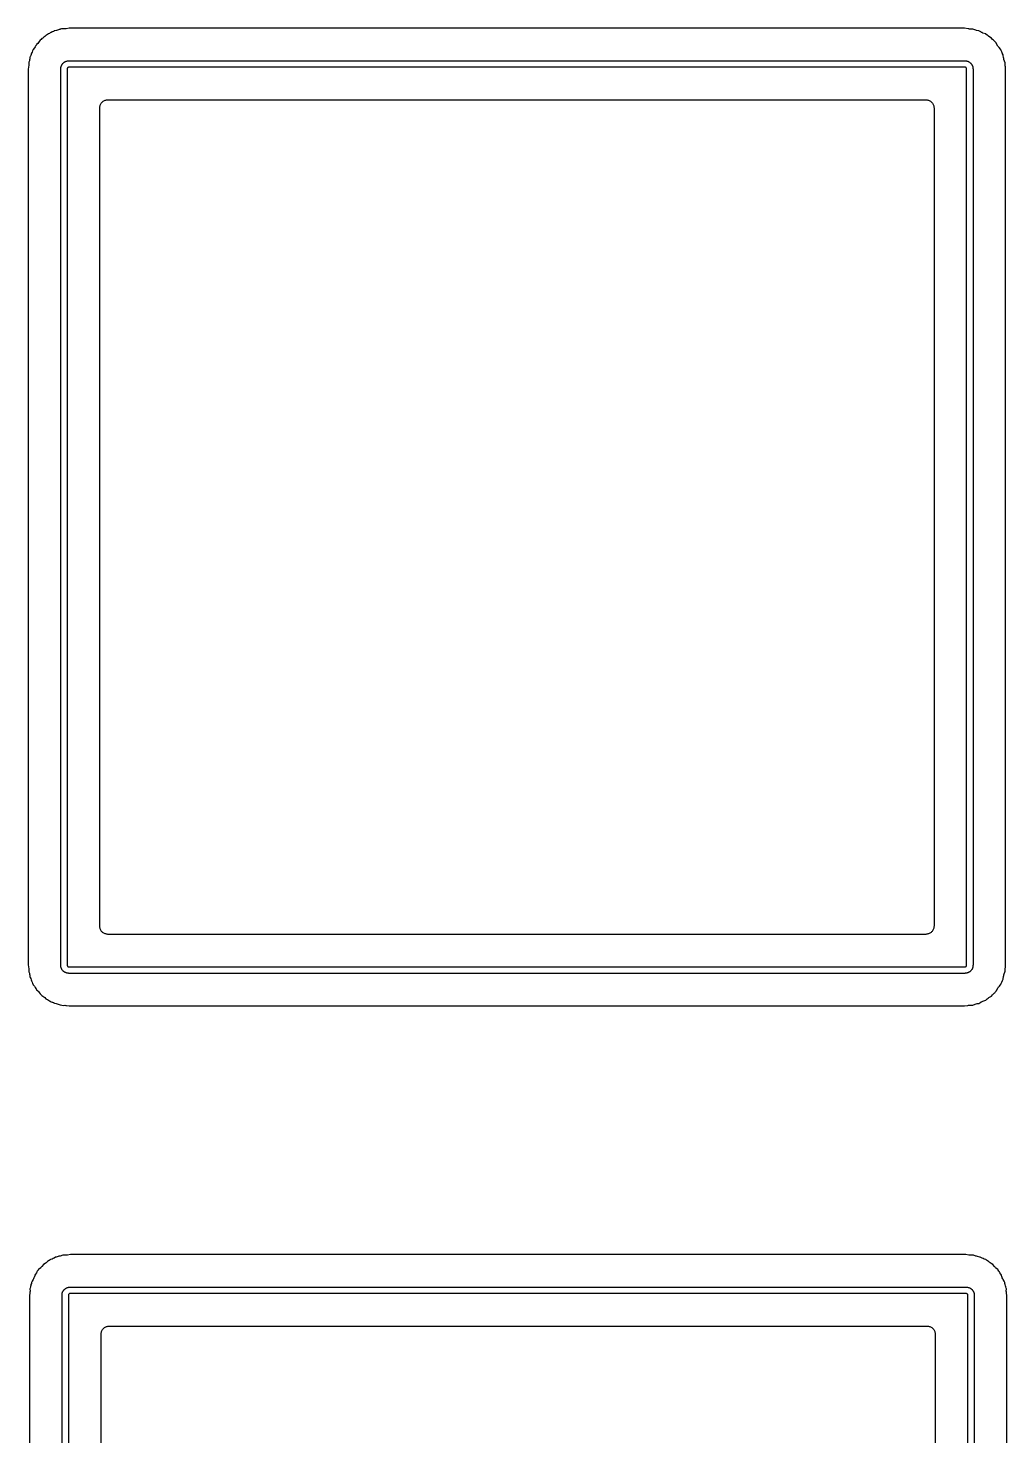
# Model space of a CAD drawing. Extents: x 63 to 223, y -147 to -32.
# Drawn here: x 134 to 149.26, y -90.17 to -68.23 of the extents above; entities that cross this region are included whole.
import ezdxf

# ---------------------------------------------------------------- set-up
doc = ezdxf.new("R2010")
doc.units = 0
doc.header["$MEASUREMENT"] = 0
doc.layers.add('BLACK', color=7, linetype='CONTINUOUS')

msp = doc.modelspace()

# ---------------------------------------------------------------- linework, layer by layer
at = {"layer": 'Black'}
for p, q in [((134.174, -68.4424), (134.162, -68.4554)), ((134.188, -68.4212), (134.174, -68.4424)), ((134.189, -68.4206), (134.188, -68.4212)), ((134.203, -68.407), (134.189, -68.4206)), ((134.218, -68.394), (134.203, -68.407)), ((134.23, -68.3867), (134.218, -68.3936)), ((134.218, -68.3936), (134.218, -68.394)), ((134.245, -68.3745), (134.23, -68.3867)), ((134.26, -68.3629), (134.245, -68.3745)), ((134.278, -68.3442), (134.26, -68.3629)), ((134.281, -68.3433), (134.278, -68.3442)), ((134.278, -68.3442), (134.278, -68.3442)), ((134.286, -68.3398), (134.281, -68.3433)), ((134.302, -68.333), (134.286, -68.3398)), ((134.319, -68.3226), (134.302, -68.333)), ((134.335, -68.313), (134.319, -68.3226)), ((134.34, -68.3091), (134.335, -68.313)), ((134.345, -68.3074), (134.34, -68.3091)), ((134.362, -68.2988), (134.345, -68.3074)), ((134.379, -68.2912), (134.362, -68.2988)), ((134.38, -68.2905), (134.379, -68.2912)), ((134.397, -68.2834), (134.38, -68.2905)), ((134.398, -68.2831), (134.397, -68.2834)), ((134.409, -68.2759), (134.398, -68.2829)), ((134.398, -68.2829), (134.398, -68.2831)), ((134.417, -68.2729), (134.409, -68.2759)), ((134.42, -68.2716), (134.417, -68.2729)), ((134.442, -68.2682), (134.42, -68.2716)), ((134.458, -68.2627), (134.442, -68.2682)), ((134.475, -68.2584), (134.458, -68.2627)), ((134.484, -68.2542), (134.475, -68.2584)), ((134.5, -68.2508), (134.484, -68.2542)), ((134.501, -68.2504), (134.5, -68.2508)), ((134.502, -68.2503), (134.501, -68.2504)), ((134.508, -68.2477), (134.502, -68.2503)), ((134.522, -68.2449), (134.508, -68.2477)), ((134.54, -68.2418), (134.522, -68.2449)), ((134.55, -68.2426), (134.54, -68.2418)), ((134.553, -68.2423), (134.55, -68.2426)), ((134.557, -68.243), (134.553, -68.2423)), ((134.569, -68.2434), (134.557, -68.243)), ((134.583, -68.2413), (134.569, -68.2434)), ((134.597, -68.241), (134.583, -68.2413)), ((134.642, -68.2322), (134.597, -68.241)), ((148.601, -68.2322), (134.642, -68.2322)), ((148.656, -68.243), (148.601, -68.2322)), ((148.668, -68.2433), (148.656, -68.243)), ((148.68, -68.2454), (148.668, -68.2433)), ((148.729, -68.2455), (148.68, -68.2454)), ((148.761, -68.2585), (148.729, -68.2455)), ((148.775, -68.2616), (148.761, -68.2585)), ((148.789, -68.2664), (148.775, -68.2616)), ((148.823, -68.2716), (148.789, -68.2664)), ((148.823, -68.2717), (148.823, -68.2716)), ((148.852, -68.2914), (148.823, -68.2717)), ((148.857, -68.2933), (148.852, -68.2914)), ((148.861, -68.2964), (148.857, -68.2933)), ((148.863, -68.2978), (148.861, -68.2964)), ((148.875, -68.3021), (148.863, -68.2978)), ((148.887, -68.3082), (148.875, -68.3021)), ((148.93, -68.3219), (148.887, -68.3082)), ((148.933, -68.3239), (148.93, -68.3219)), ((148.953, -68.3436), (148.933, -68.3239)), ((148.967, -68.3532), (148.953, -68.3436)), ((148.98, -68.3639), (148.967, -68.3532)), ((149.019, -68.386), (148.98, -68.3639)), ((149.036, -68.4076), (149.019, -68.386)), ((149.051, -68.4206), (149.036, -68.4076)), ((149.065, -68.4342), (149.051, -68.4206)), ((149.07, -68.4377), (149.065, -68.4342)), ((149.079, -68.4475), (149.07, -68.4377)), ((134.042, -68.6588), (134.035, -68.6772)), ((134.049, -68.6406), (134.042, -68.6588)), ((134.055, -68.6238), (134.049, -68.6378)), ((134.049, -68.6378), (134.049, -68.6406)), ((134.064, -68.6042), (134.055, -68.6238)), ((134.069, -68.5851), (134.064, -68.6042)), ((134.074, -68.5759), (134.069, -68.5851)), ((134.075, -68.5741), (134.074, -68.5759)), ((134.078, -68.5685), (134.075, -68.5741)), ((134.079, -68.5668), (134.078, -68.5685)), ((134.082, -68.561), (134.079, -68.5668)), ((134.083, -68.5604), (134.082, -68.561)), ((134.1, -68.5411), (134.083, -68.5604)), ((134.101, -68.5393), (134.1, -68.5411)), ((134.103, -68.538), (134.101, -68.5393)), ((134.113, -68.5208), (134.103, -68.538)), ((134.124, -68.5039), (134.113, -68.5208)), ((134.126, -68.5), (134.124, -68.5018)), ((134.124, -68.5018), (134.124, -68.5039)), ((134.127, -68.4953), (134.126, -68.5)), ((134.131, -68.4901), (134.127, -68.4953)), ((134.133, -68.4846), (134.131, -68.4895)), ((134.131, -68.4895), (134.131, -68.4898)), ((134.131, -68.4898), (134.131, -68.4901)), ((134.151, -68.4692), (134.133, -68.4846)), ((134.162, -68.4554), (134.151, -68.4692)), ((149.091, -68.4616), (149.079, -68.4475)), ((149.095, -68.4653), (149.091, -68.4616)), ((149.121, -68.5116), (149.095, -68.4653)), ((149.13, -68.5234), (149.121, -68.5116)), ((149.138, -68.5361), (149.13, -68.5234)), ((149.16, -68.5604), (149.138, -68.5361)), ((149.161, -68.561), (149.16, -68.5604)), ((149.164, -68.5668), (149.161, -68.561)), ((149.165, -68.5685), (149.164, -68.5668)), ((149.168, -68.5741), (149.165, -68.5685)), ((149.168, -68.5747), (149.168, -68.5741)), ((149.17, -68.5803), (149.168, -68.5747)), ((149.17, -68.581), (149.17, -68.5803)), ((149.17, -68.5816), (149.17, -68.581)), ((149.18, -68.6008), (149.17, -68.5816)), ((149.182, -68.6057), (149.18, -68.6008)), ((149.183, -68.607), (149.182, -68.6057)), ((149.186, -68.6133), (149.183, -68.607)), ((149.187, -68.6149), (149.186, -68.6133)), ((149.189, -68.62), (149.187, -68.6149)), ((149.19, -68.6201), (149.189, -68.62)), ((149.192, -68.6265), (149.19, -68.6201)), ((149.193, -68.6314), (149.192, -68.6265)), ((149.2, -68.6495), (149.193, -68.6314)), ((149.204, -68.6588), (149.2, -68.6495)), ((149.207, -68.6909), (149.204, -68.6588)), ((134.01, -68.8351), (134.002, -68.8758)), ((134.002, -68.8758), (134.002, -82.827)), ((134.011, -68.8135), (134.01, -68.8351)), ((134.012, -68.7785), (134.011, -68.7897)), ((134.011, -68.7897), (134.011, -68.792)), ((134.011, -68.792), (134.011, -68.8135)), ((134.015, -68.7598), (134.012, -68.7785)), ((134.021, -68.743), (134.015, -68.7598)), ((134.023, -68.7273), (134.021, -68.743)), ((134.028, -68.712), (134.023, -68.7273)), ((134.03, -68.6867), (134.028, -68.712)), ((134.035, -68.6772), (134.03, -68.6867)), ((134.51, -68.8664), (134.511, -68.8592)), ((134.51, -82.8364), (134.51, -68.8664)), ((134.511, -68.8592), (134.512, -68.8519)), ((134.512, -68.8513), (134.513, -68.8457)), ((134.512, -68.8519), (134.512, -68.8513)), ((134.513, -68.8457), (134.514, -68.8381)), ((134.514, -68.8381), (134.515, -68.8355)), ((134.515, -68.8355), (134.516, -68.8328)), ((134.516, -68.8328), (134.518, -68.8251)), ((134.518, -68.8251), (134.521, -68.8174)), ((134.521, -68.8174), (134.523, -68.8124)), ((134.523, -68.8124), (134.526, -68.8068)), ((134.526, -68.8068), (134.529, -68.8023)), ((134.529, -68.8023), (134.532, -68.7974)), ((134.532, -68.7974), (134.533, -68.796)), ((134.533, -68.796), (134.534, -68.7944)), ((134.534, -68.7929), (134.539, -68.7869)), ((134.534, -68.7937), (134.534, -68.7929)), ((134.534, -68.7944), (134.534, -68.7937)), ((134.539, -68.7869), (134.544, -68.7806)), ((134.544, -68.7806), (134.545, -68.7802)), ((134.545, -68.7795), (134.549, -68.7766)), ((134.545, -68.7802), (134.545, -68.7795)), ((134.549, -68.7766), (134.552, -68.773)), ((134.552, -68.773), (134.557, -68.7699)), ((134.557, -68.7699), (134.56, -68.7663)), ((134.56, -68.7663), (134.565, -68.7635)), ((134.565, -68.7635), (134.57, -68.7598)), ((134.57, -68.7598), (134.576, -68.757)), ((134.576, -68.757), (134.581, -68.7537)), ((134.581, -68.7537), (134.584, -68.7526)), ((134.584, -68.7526), (134.587, -68.751)), ((134.587, -68.751), (134.594, -68.7485)), ((134.594, -68.7485), (134.601, -68.7458)), ((134.601, -68.7458), (134.603, -68.7453)), ((134.603, -68.7453), (134.606, -68.7445)), ((134.606, -68.7444), (134.614, -68.7429)), ((134.606, -68.7445), (134.606, -68.7444)), ((134.606, -68.7444), (134.606, -68.7444)), ((134.611, -68.867), (134.61, -68.8731)), ((134.61, -68.8731), (134.61, -82.8297)), ((134.612, -68.8624), (134.611, -68.867)), ((134.613, -68.8568), (134.612, -68.8576)), ((134.612, -68.8576), (134.612, -68.8578)), ((134.612, -68.8578), (134.612, -68.8582)), ((134.612, -68.8582), (134.612, -68.8595)), ((134.612, -68.8595), (134.612, -68.8598)), ((134.612, -68.8598), (134.612, -68.8609)), ((134.612, -68.8609), (134.612, -68.862)), ((134.612, -68.862), (134.612, -68.8624)), ((134.614, -68.8548), (134.613, -68.8561)), ((134.613, -68.8561), (134.613, -68.8568)), ((134.614, -68.7429), (134.623, -68.7414)), ((134.617, -68.8499), (134.614, -68.8541)), ((134.614, -68.8541), (134.614, -68.8548)), ((134.619, -68.8481), (134.617, -68.8493)), ((134.617, -68.8493), (134.617, -68.8499)), ((134.62, -68.8468), (134.619, -68.8481)), ((134.621, -68.8464), (134.62, -68.8468)), ((134.622, -68.8453), (134.621, -68.8458)), ((134.621, -68.8458), (134.621, -68.8464)), ((134.623, -68.8448), (134.622, -68.8453)), ((134.623, -68.7414), (134.623, -68.7414)), ((134.623, -68.7414), (134.623, -68.7414)), ((134.623, -68.7414), (134.626, -68.7414)), ((134.626, -68.843), (134.623, -68.8448)), ((134.626, -68.7414), (134.629, -68.7409)), ((134.629, -68.8419), (134.626, -68.843)), ((134.629, -68.7409), (134.633, -68.7409)), ((134.63, -68.8414), (134.629, -68.8419)), ((134.634, -68.8407), (134.63, -68.8414)), ((134.633, -68.7409), (134.637, -68.7402)), ((134.638, -68.8407), (134.634, -68.8407)), ((134.637, -68.7402), (148.607, -68.7402)), ((134.641, -68.8402), (134.638, -68.8407)), ((148.602, -68.8402), (134.641, -68.8402)), ((148.603, -68.8404), (148.602, -68.8402)), ((148.608, -68.8405), (148.603, -68.8404)), ((148.607, -68.7402), (148.612, -68.7411)), ((148.613, -68.8414), (148.608, -68.8405)), ((148.612, -68.7411), (148.617, -68.7412)), ((148.617, -68.8426), (148.613, -68.8414)), ((148.613, -68.8414), (148.613, -68.8414)), ((148.617, -68.7412), (148.618, -68.7414)), ((148.622, -68.8454), (148.617, -68.8426)), ((148.618, -68.7414), (148.62, -68.7414)), ((148.62, -68.7414), (148.62, -68.7414)), ((148.62, -68.7414), (148.62, -68.7414)), ((148.62, -68.7414), (148.629, -68.7429)), ((148.624, -68.8472), (148.622, -68.8454)), ((148.626, -68.8489), (148.624, -68.8472)), ((148.624, -68.8472), (148.624, -68.8472)), ((148.628, -68.8521), (148.626, -68.8489)), ((148.63, -68.8542), (148.628, -68.8521)), ((148.629, -68.7429), (148.637, -68.7444)), ((148.63, -68.8545), (148.63, -68.8542)), ((148.63, -68.8542), (148.63, -68.8542)), ((148.63, -68.8563), (148.63, -68.8545)), ((148.631, -68.8576), (148.63, -68.8563)), ((148.631, -68.8578), (148.631, -68.8576)), ((148.632, -68.8614), (148.631, -68.8578)), ((148.633, -68.864), (148.632, -68.8614)), ((148.633, -68.8673), (148.633, -68.864)), ((148.633, -68.8702), (148.633, -68.8673)), ((148.633, -82.8326), (148.633, -68.8702)), ((148.637, -68.7444), (148.637, -68.7444)), ((148.637, -68.7444), (148.637, -68.7445)), ((148.637, -68.7445), (148.639, -68.7451)), ((148.639, -68.7451), (148.641, -68.7455)), ((148.641, -68.7455), (148.643, -68.7461)), ((148.643, -68.7461), (148.645, -68.7462)), ((148.645, -68.7462), (148.651, -68.749)), ((148.651, -68.749), (148.658, -68.7514)), ((148.658, -68.7514), (148.659, -68.7524)), ((148.659, -68.7524), (148.661, -68.7529)), ((148.661, -68.7529), (148.662, -68.7534)), ((148.662, -68.7534), (148.663, -68.7536)), ((148.663, -68.7536), (148.669, -68.7575)), ((148.669, -68.7575), (148.676, -68.7611)), ((148.676, -68.7611), (148.677, -68.7619)), ((148.677, -68.7619), (148.678, -68.7625)), ((148.678, -68.7625), (148.679, -68.7634)), ((148.679, -68.7634), (148.68, -68.7642)), ((148.68, -68.7642), (148.681, -68.765)), ((148.681, -68.765), (148.682, -68.7655)), ((148.682, -68.7655), (148.688, -68.7705)), ((148.688, -68.7705), (148.694, -68.7751)), ((148.694, -68.7751), (148.694, -68.7762)), ((148.694, -68.7762), (148.695, -68.7771)), ((148.695, -68.7771), (148.696, -68.7784)), ((148.696, -68.7784), (148.698, -68.7795)), ((148.698, -68.7795), (148.698, -68.7802)), ((148.698, -68.7802), (148.699, -68.7806)), ((148.699, -68.7806), (148.704, -68.7869)), ((148.704, -68.7869), (148.709, -68.7929)), ((148.709, -68.7929), (148.709, -68.7934)), ((148.709, -68.7934), (148.71, -68.7958)), ((148.71, -68.7958), (148.713, -68.7978)), ((148.713, -68.7978), (148.715, -68.8029)), ((148.715, -68.8029), (148.719, -68.8076)), ((148.719, -68.8076), (148.719, -68.8105)), ((148.719, -68.8105), (148.721, -68.8132)), ((148.721, -68.8132), (148.721, -68.8154)), ((148.721, -68.8154), (148.722, -68.8174)), ((148.722, -68.8174), (148.725, -68.8251)), ((148.725, -68.8251), (148.727, -68.831)), ((148.727, -68.831), (148.727, -68.8317)), ((148.727, -68.8317), (148.728, -68.834)), ((148.728, -68.834), (148.729, -68.8361)), ((148.729, -68.8361), (148.73, -68.8423)), ((148.73, -68.8423), (148.732, -68.8484)), ((148.732, -68.8484), (148.732, -68.8508)), ((148.732, -68.8508), (148.732, -68.8532)), ((148.732, -68.8532), (148.732, -68.856)), ((148.732, -68.856), (148.732, -68.8589)), ((148.732, -68.8589), (148.732, -68.8627)), ((148.732, -68.8627), (148.733, -68.8664)), ((148.733, -68.8664), (148.733, -82.8364)), ((149.211, -68.7054), (149.207, -68.6909)), ((149.214, -68.7202), (149.211, -68.7054)), ((149.233, -68.7717), (149.214, -68.7202)), ((149.233, -68.7733), (149.233, -68.7717)), ((149.233, -68.778), (149.233, -68.7733)), ((149.233, -68.7783), (149.233, -68.778)), ((149.233, -68.779), (149.233, -68.7783)), ((149.235, -68.8003), (149.233, -68.779)), ((149.236, -68.8217), (149.235, -68.8003)), ((149.236, -68.8223), (149.236, -68.8217)), ((149.236, -68.823), (149.236, -68.8223)), ((149.238, -68.8302), (149.236, -68.823)), ((149.238, -68.8388), (149.238, -68.8302)), ((149.239, -68.8603), (149.238, -68.8388)), ((149.241, -68.8707), (149.239, -68.8603)), ((149.241, -71.3075), (149.241, -68.8707)), ((135.118, -69.4752), (135.12, -69.4643)), ((135.118, -82.2276), (135.118, -69.4752)), ((135.12, -69.4531), (135.124, -69.4427)), ((135.12, -69.4643), (135.12, -69.4531)), ((135.124, -69.4427), (135.126, -69.4318)), ((135.126, -69.4318), (135.131, -69.4221)), ((135.131, -69.4221), (135.135, -69.4117)), ((135.135, -69.4117), (135.142, -69.4032)), ((135.142, -69.4032), (135.148, -69.3936)), ((135.148, -69.3936), (135.156, -69.3864)), ((135.156, -69.3864), (135.163, -69.3779)), ((135.163, -69.3779), (135.173, -69.3724)), ((135.173, -69.3724), (135.181, -69.3652)), ((135.181, -69.3652), (135.192, -69.3614)), ((135.192, -69.3614), (135.202, -69.3559)), ((135.202, -69.3559), (135.213, -69.3539)), ((135.213, -69.3539), (135.223, -69.3501)), ((135.223, -69.3501), (135.234, -69.3501)), ((135.234, -69.3501), (135.245, -69.3482)), ((135.245, -69.3482), (147.998, -69.3482)), ((147.998, -69.3482), (148.009, -69.3501)), ((148.009, -69.3501), (148.02, -69.3501)), ((148.02, -69.3501), (148.03, -69.3539)), ((148.03, -69.3539), (148.041, -69.3559)), ((148.041, -69.3559), (148.051, -69.3614)), ((148.051, -69.3614), (148.061, -69.3652)), ((148.061, -69.3652), (148.07, -69.3724)), ((148.07, -69.3724), (148.08, -69.3779)), ((148.08, -69.3779), (148.087, -69.3864)), ((148.087, -69.3864), (148.095, -69.3936)), ((148.095, -69.3936), (148.101, -69.4032)), ((148.101, -69.4032), (148.108, -69.4117)), ((148.108, -69.4117), (148.112, -69.4221)), ((148.112, -69.4221), (148.117, -69.4318)), ((148.117, -69.4318), (148.119, -69.4427)), ((148.119, -69.4427), (148.123, -69.4531)), ((148.123, -69.4531), (148.123, -69.4643)), ((148.123, -69.4643), (148.125, -69.4752)), ((148.125, -69.4752), (148.125, -82.2276)), ((149.241, -82.8321), (149.241, -71.3075)), ((135.12, -82.2385), (135.118, -82.2276)), ((135.12, -82.2497), (135.12, -82.2385)), ((135.124, -82.2601), (135.12, -82.2497)), ((135.126, -82.271), (135.124, -82.2601)), ((148.119, -82.2601), (148.117, -82.271)), ((148.123, -82.2497), (148.119, -82.2601)), ((148.125, -82.2276), (148.123, -82.2385)), ((148.123, -82.2385), (148.123, -82.2497)), ((135.131, -82.2807), (135.126, -82.271)), ((135.135, -82.2911), (135.131, -82.2807)), ((135.142, -82.2996), (135.135, -82.2911)), ((135.148, -82.3092), (135.142, -82.2996)), ((135.156, -82.3164), (135.148, -82.3092)), ((135.163, -82.3249), (135.156, -82.3164)), ((135.173, -82.3304), (135.163, -82.3249)), ((135.181, -82.3376), (135.173, -82.3304)), ((135.192, -82.3414), (135.181, -82.3376)), ((135.202, -82.3469), (135.192, -82.3414)), ((135.213, -82.3489), (135.202, -82.3469)), ((135.223, -82.3527), (135.213, -82.3489)), ((135.234, -82.3527), (135.223, -82.3527)), ((135.245, -82.3546), (135.234, -82.3527)), ((147.998, -82.3546), (135.245, -82.3546)), ((148.009, -82.3527), (147.998, -82.3546)), ((148.02, -82.3527), (148.009, -82.3527)), ((148.03, -82.3489), (148.02, -82.3527)), ((148.041, -82.3469), (148.03, -82.3489)), ((148.051, -82.3414), (148.041, -82.3469)), ((148.061, -82.3376), (148.051, -82.3414)), ((148.07, -82.3304), (148.061, -82.3376)), ((148.08, -82.3249), (148.07, -82.3304)), ((148.087, -82.3164), (148.08, -82.3249)), ((148.095, -82.3092), (148.087, -82.3164)), ((148.101, -82.2996), (148.095, -82.3092)), ((148.108, -82.2911), (148.101, -82.2996)), ((148.112, -82.2807), (148.108, -82.2911)), ((148.117, -82.271), (148.112, -82.2807)), ((134.002, -82.827), (134.01, -82.8679)), ((134.01, -82.8679), (134.011, -82.8874)), ((134.011, -82.8874), (134.012, -82.9068)), ((134.012, -82.9068), (134.011, -82.9147)), ((134.011, -82.9147), (134.012, -82.9238)), ((134.012, -82.9238), (134.014, -82.9412)), ((134.511, -82.8436), (134.51, -82.8364)), ((134.512, -82.8509), (134.511, -82.8436)), ((134.512, -82.8515), (134.512, -82.8509)), ((134.513, -82.8571), (134.512, -82.8515)), ((134.514, -82.8647), (134.513, -82.8571)), ((134.515, -82.8673), (134.514, -82.8647)), ((134.516, -82.87), (134.515, -82.8673)), ((134.518, -82.8777), (134.516, -82.87)), ((134.521, -82.8855), (134.518, -82.8777)), ((134.523, -82.8907), (134.521, -82.8855)), ((134.526, -82.8963), (134.523, -82.8907)), ((134.529, -82.9006), (134.526, -82.8963)), ((134.532, -82.9054), (134.529, -82.9006)), ((134.533, -82.9068), (134.532, -82.9054)), ((134.534, -82.9084), (134.533, -82.9068)), ((134.534, -82.9091), (134.534, -82.9084)), ((134.534, -82.9099), (134.534, -82.9091)), ((134.539, -82.9159), (134.534, -82.9099)), ((134.544, -82.9222), (134.539, -82.9159)), ((134.545, -82.9226), (134.544, -82.9222)), ((134.545, -82.9233), (134.545, -82.9226)), ((134.549, -82.9262), (134.545, -82.9233)), ((134.61, -82.8297), (134.611, -82.8358)), ((134.611, -82.8358), (134.612, -82.8404)), ((134.612, -82.8404), (134.612, -82.8408)), ((134.612, -82.8408), (134.612, -82.8419)), ((134.612, -82.8419), (134.612, -82.843)), ((134.612, -82.843), (134.612, -82.8433)), ((134.612, -82.8433), (134.612, -82.8447)), ((134.612, -82.8447), (134.612, -82.8453)), ((134.612, -82.8453), (134.612, -82.8453)), ((134.612, -82.8453), (134.613, -82.8459)), ((134.613, -82.8459), (134.613, -82.846)), ((134.613, -82.846), (134.613, -82.8465)), ((134.613, -82.8465), (134.614, -82.8479)), ((134.614, -82.8479), (134.614, -82.8487)), ((134.614, -82.8487), (134.617, -82.8529)), ((134.617, -82.8529), (134.617, -82.8535)), ((134.617, -82.8535), (134.619, -82.8547)), ((134.619, -82.8547), (134.62, -82.856)), ((134.62, -82.856), (134.621, -82.8564)), ((134.621, -82.8564), (134.621, -82.857)), ((134.621, -82.857), (134.622, -82.8575)), ((134.622, -82.8575), (134.623, -82.858)), ((134.623, -82.858), (134.626, -82.8598)), ((134.626, -82.8598), (134.629, -82.8609)), ((134.629, -82.8609), (134.63, -82.8615)), ((134.63, -82.8615), (134.63, -82.8616)), ((134.63, -82.8616), (134.634, -82.8622)), ((134.634, -82.8622), (134.638, -82.8621)), ((134.638, -82.8621), (134.641, -82.8626)), ((134.641, -82.8626), (148.602, -82.8626)), ((148.602, -82.8626), (148.604, -82.8623)), ((148.604, -82.8623), (148.609, -82.8623)), ((148.609, -82.8623), (148.613, -82.8615)), ((148.613, -82.8615), (148.617, -82.8602)), ((148.613, -82.8615), (148.613, -82.8615)), ((148.617, -82.8602), (148.622, -82.8574)), ((148.622, -82.8574), (148.624, -82.8556)), ((148.624, -82.8556), (148.626, -82.8539)), ((148.624, -82.8556), (148.624, -82.8556)), ((148.626, -82.8539), (148.628, -82.8507)), ((148.628, -82.8507), (148.63, -82.8486)), ((148.63, -82.8459), (148.631, -82.8453)), ((148.63, -82.8484), (148.63, -82.8459)), ((148.63, -82.8486), (148.63, -82.8484)), ((148.631, -82.8453), (148.632, -82.8415)), ((148.631, -82.8453), (148.631, -82.8453)), ((148.632, -82.8415), (148.633, -82.8388)), ((148.633, -82.8355), (148.633, -82.8326)), ((148.633, -82.8388), (148.633, -82.8355)), ((148.695, -82.9257), (148.694, -82.9266)), ((148.696, -82.9244), (148.695, -82.9257)), ((148.698, -82.9233), (148.696, -82.9244)), ((148.699, -82.9222), (148.698, -82.9226)), ((148.698, -82.9226), (148.698, -82.9233)), ((148.704, -82.9159), (148.699, -82.9222)), ((148.709, -82.9099), (148.704, -82.9159)), ((148.71, -82.9071), (148.709, -82.9094)), ((148.709, -82.9094), (148.709, -82.9099)), ((148.712, -82.9052), (148.71, -82.9071)), ((148.715, -82.9), (148.712, -82.9052)), ((148.719, -82.8952), (148.715, -82.9)), ((148.721, -82.8898), (148.719, -82.8924)), ((148.719, -82.8924), (148.719, -82.8952)), ((148.722, -82.8855), (148.721, -82.8876)), ((148.721, -82.8876), (148.721, -82.8898)), ((148.725, -82.8777), (148.722, -82.8855)), ((148.727, -82.8717), (148.725, -82.8777)), ((148.728, -82.8688), (148.727, -82.8711)), ((148.727, -82.8711), (148.727, -82.8717)), ((148.729, -82.8667), (148.728, -82.8688)), ((148.73, -82.8605), (148.729, -82.8667)), ((148.732, -82.8544), (148.73, -82.8605)), ((148.733, -82.8364), (148.732, -82.8401)), ((148.732, -82.8401), (148.732, -82.8439)), ((148.732, -82.8439), (148.732, -82.8468)), ((148.732, -82.8468), (148.732, -82.8496)), ((148.732, -82.8496), (148.732, -82.852)), ((148.732, -82.852), (148.732, -82.8544)), ((149.233, -82.9238), (149.235, -82.9025)), ((149.233, -82.9245), (149.233, -82.9238)), ((149.233, -82.9251), (149.233, -82.9245)), ((149.233, -82.9296), (149.233, -82.9251)), ((149.235, -82.9025), (149.236, -82.8812)), ((149.236, -82.8798), (149.238, -82.8726)), ((149.236, -82.8805), (149.236, -82.8798)), ((149.236, -82.8812), (149.236, -82.8805)), ((149.238, -82.864), (149.239, -82.8425)), ((149.238, -82.8726), (149.238, -82.864)), ((149.239, -82.8425), (149.241, -82.8321)), ((134.014, -82.9412), (134.021, -82.9594)), ((134.021, -82.9594), (134.023, -82.9749)), ((134.023, -82.9749), (134.028, -82.9901)), ((134.028, -82.9901), (134.03, -83.0161)), ((134.03, -83.0161), (134.035, -83.0256)), ((134.035, -83.0256), (134.042, -83.044)), ((134.042, -83.044), (134.049, -83.0622)), ((134.049, -83.0622), (134.049, -83.0636)), ((134.049, -83.0636), (134.056, -83.0801)), ((134.056, -83.0801), (134.065, -83.0993)), ((134.065, -83.0993), (134.071, -83.121)), ((134.071, -83.121), (134.074, -83.1269)), ((134.074, -83.1269), (134.074, -83.1279)), ((134.074, -83.1279), (134.077, -83.1334)), ((134.077, -83.1334), (134.079, -83.136)), ((134.079, -83.136), (134.082, -83.1418)), ((134.082, -83.1418), (134.082, -83.1419)), ((134.082, -83.1419), (134.1, -83.1616)), ((134.552, -82.9298), (134.549, -82.9262)), ((134.557, -82.9329), (134.552, -82.9298)), ((134.56, -82.9365), (134.557, -82.9329)), ((134.565, -82.9393), (134.56, -82.9365)), ((134.57, -82.943), (134.565, -82.9393)), ((134.576, -82.9458), (134.57, -82.943)), ((134.581, -82.9491), (134.576, -82.9458)), ((134.584, -82.9502), (134.581, -82.9491)), ((134.587, -82.9518), (134.584, -82.9502)), ((134.594, -82.9543), (134.587, -82.9518)), ((134.601, -82.957), (134.594, -82.9543)), ((134.603, -82.9574), (134.601, -82.957)), ((134.605, -82.9582), (134.603, -82.9574)), ((134.606, -82.9583), (134.605, -82.9582)), ((134.606, -82.9585), (134.606, -82.9583)), ((134.614, -82.9599), (134.606, -82.9585)), ((134.622, -82.9615), (134.614, -82.9599)), ((134.623, -82.9614), (134.622, -82.9615)), ((134.623, -82.9615), (134.623, -82.9614)), ((134.626, -82.9615), (134.623, -82.9615)), ((134.629, -82.962), (134.626, -82.9615)), ((134.633, -82.9619), (134.629, -82.962)), ((134.637, -82.9626), (134.633, -82.9619)), ((148.607, -82.9626), (134.637, -82.9626)), ((148.611, -82.9618), (148.607, -82.9626)), ((148.616, -82.9618), (148.611, -82.9618)), ((148.618, -82.9615), (148.616, -82.9618)), ((148.62, -82.9615), (148.618, -82.9615)), ((148.621, -82.9615), (148.62, -82.9614)), ((148.62, -82.9614), (148.62, -82.9615)), ((148.629, -82.9599), (148.621, -82.9615)), ((148.637, -82.9585), (148.629, -82.9599)), ((148.638, -82.9582), (148.637, -82.9583)), ((148.637, -82.9583), (148.637, -82.9585)), ((148.639, -82.9576), (148.638, -82.9582)), ((148.641, -82.9573), (148.639, -82.9576)), ((148.643, -82.9567), (148.641, -82.9573)), ((148.645, -82.9566), (148.643, -82.9567)), ((148.651, -82.9538), (148.645, -82.9566)), ((148.658, -82.9514), (148.651, -82.9538)), ((148.659, -82.9504), (148.658, -82.9514)), ((148.661, -82.9499), (148.659, -82.9504)), ((148.662, -82.9494), (148.661, -82.9499)), ((148.663, -82.9492), (148.662, -82.9494)), ((148.669, -82.9453), (148.663, -82.9492)), ((148.676, -82.9417), (148.669, -82.9453)), ((148.677, -82.9409), (148.676, -82.9417)), ((148.678, -82.9403), (148.677, -82.9409)), ((148.679, -82.9394), (148.678, -82.9403)), ((148.68, -82.9386), (148.679, -82.9394)), ((148.681, -82.9378), (148.68, -82.9386)), ((148.682, -82.9373), (148.681, -82.9378)), ((148.688, -82.9323), (148.682, -82.9373)), ((148.694, -82.9277), (148.688, -82.9323)), ((148.694, -82.9266), (148.694, -82.9277)), ((149.138, -83.1669), (149.161, -83.1419)), ((149.161, -83.1418), (149.164, -83.136)), ((149.161, -83.1419), (149.161, -83.1418)), ((149.164, -83.136), (149.166, -83.1334)), ((149.166, -83.1334), (149.168, -83.1283)), ((149.168, -83.1283), (149.17, -83.1224)), ((149.17, -83.1211), (149.18, -83.102)), ((149.17, -83.1218), (149.17, -83.1211)), ((149.17, -83.1224), (149.17, -83.1218)), ((149.18, -83.102), (149.182, -83.0972)), ((149.182, -83.0972), (149.183, -83.0958)), ((149.183, -83.0958), (149.186, -83.0895)), ((149.186, -83.0895), (149.187, -83.0878)), ((149.187, -83.0878), (149.189, -83.0828)), ((149.189, -83.0828), (149.19, -83.0826)), ((149.19, -83.0826), (149.192, -83.0763)), ((149.192, -83.0763), (149.193, -83.0731)), ((149.193, -83.0731), (149.2, -83.0547)), ((149.2, -83.0547), (149.203, -83.0476)), ((149.203, -83.0476), (149.207, -83.0123)), ((149.207, -83.0123), (149.211, -82.9983)), ((149.211, -82.9983), (149.213, -82.9838)), ((149.213, -82.9838), (149.233, -82.9305)), ((149.233, -82.9305), (149.233, -82.9296)), ((134.1, -83.1616), (134.101, -83.1632)), ((134.101, -83.1632), (134.103, -83.1645)), ((134.103, -83.1645), (134.113, -83.1818)), ((134.113, -83.1818), (134.124, -83.1988)), ((134.124, -83.1988), (134.124, -83.2007)), ((134.124, -83.2007), (134.125, -83.2024)), ((134.125, -83.2024), (134.127, -83.2075)), ((134.127, -83.2075), (134.131, -83.2127)), ((134.131, -83.2127), (134.131, -83.213)), ((134.131, -83.213), (134.131, -83.2133)), ((134.131, -83.2133), (134.133, -83.2182)), ((134.133, -83.2182), (134.151, -83.2336)), ((134.151, -83.2336), (134.162, -83.2474)), ((134.162, -83.2474), (134.174, -83.2604)), ((134.174, -83.2604), (134.189, -83.2831)), ((134.189, -83.2831), (134.195, -83.2883)), ((134.195, -83.2883), (134.2, -83.2933)), ((134.2, -83.2933), (134.216, -83.3066)), ((134.216, -83.3066), (134.217, -83.3081)), ((134.217, -83.3081), (134.218, -83.3092)), ((134.218, -83.3092), (134.218, -83.3092)), ((134.218, -83.3092), (134.23, -83.3161)), ((134.23, -83.3161), (134.245, -83.3283)), ((134.245, -83.3283), (134.26, -83.3399)), ((134.26, -83.3399), (134.278, -83.3586)), ((134.278, -83.3586), (134.278, -83.3586)), ((134.278, -83.3586), (134.281, -83.3595)), ((134.281, -83.3595), (134.286, -83.363)), ((134.286, -83.363), (134.302, -83.3698)), ((148.933, -83.3789), (148.953, -83.3592)), ((148.953, -83.3592), (148.967, -83.3496)), ((148.967, -83.3496), (148.98, -83.3389)), ((148.98, -83.3389), (149.019, -83.3168)), ((149.019, -83.3168), (149.036, -83.2952)), ((149.036, -83.2952), (149.051, -83.2822)), ((149.051, -83.2822), (149.065, -83.2686)), ((149.065, -83.2686), (149.07, -83.2651)), ((149.07, -83.2651), (149.079, -83.2553)), ((149.079, -83.2553), (149.091, -83.2412)), ((149.091, -83.2412), (149.094, -83.2381)), ((149.094, -83.2381), (149.095, -83.2368)), ((149.095, -83.2368), (149.096, -83.2348)), ((149.096, -83.2348), (149.097, -83.2323)), ((149.097, -83.2323), (149.12, -83.1912)), ((149.12, -83.1912), (149.127, -83.1831)), ((149.127, -83.1831), (149.132, -83.1738)), ((149.132, -83.1732), (149.136, -83.1704)), ((149.132, -83.1738), (149.132, -83.1732)), ((149.136, -83.1704), (149.138, -83.1669)), ((134.302, -83.3698), (134.319, -83.3802)), ((134.319, -83.3802), (134.335, -83.3898)), ((134.335, -83.3898), (134.34, -83.3937)), ((134.34, -83.3937), (134.345, -83.3954)), ((134.345, -83.3954), (134.362, -83.404)), ((134.362, -83.404), (134.379, -83.4116)), ((134.379, -83.4116), (134.38, -83.4123)), ((134.38, -83.4123), (134.397, -83.4194)), ((134.397, -83.4194), (134.398, -83.4197)), ((134.398, -83.4197), (134.398, -83.4199)), ((134.398, -83.4199), (134.411, -83.428)), ((134.411, -83.428), (134.44, -83.4328)), ((134.44, -83.4328), (134.455, -83.4383)), ((134.455, -83.4383), (134.47, -83.4423)), ((134.47, -83.4423), (134.484, -83.4486)), ((134.484, -83.4486), (134.5, -83.452)), ((134.5, -83.452), (134.501, -83.4524)), ((134.501, -83.4524), (134.502, -83.4525)), ((134.502, -83.4525), (134.505, -83.4541)), ((134.505, -83.4541), (134.526, -83.4578)), ((134.526, -83.4578), (134.547, -83.4615)), ((134.547, -83.4615), (134.572, -83.4605)), ((134.572, -83.4605), (134.587, -83.4625)), ((134.587, -83.4625), (134.602, -83.4628)), ((134.602, -83.4628), (134.641, -83.4706)), ((134.641, -83.4706), (148.602, -83.4706)), ((148.602, -83.4706), (148.65, -83.461)), ((148.65, -83.461), (148.664, -83.4607)), ((148.664, -83.4607), (148.677, -83.4586)), ((148.677, -83.4586), (148.72, -83.4592)), ((148.72, -83.4592), (148.727, -83.458)), ((148.72, -83.4592), (148.72, -83.4592)), ((148.727, -83.458), (148.765, -83.4426)), ((148.765, -83.4426), (148.781, -83.4391)), ((148.781, -83.4391), (148.797, -83.4342)), ((148.797, -83.4342), (148.823, -83.431)), ((148.823, -83.431), (148.853, -83.4109)), ((148.853, -83.4109), (148.858, -83.4089)), ((148.858, -83.4089), (148.861, -83.4059)), ((148.861, -83.4059), (148.863, -83.4051)), ((148.863, -83.4051), (148.875, -83.4007)), ((148.875, -83.4007), (148.887, -83.3946)), ((148.887, -83.3946), (148.93, -83.3809)), ((148.93, -83.3809), (148.933, -83.3789)), ((134.216, -87.5328), (134.206, -87.5416)), ((134.242, -87.5003), (134.216, -87.5328)), ((134.243, -87.4982), (134.242, -87.5003)), ((134.269, -87.4836), (134.243, -87.4982)), ((134.281, -87.4733), (134.269, -87.4836)), ((134.295, -87.4642), (134.281, -87.4733)), ((134.304, -87.4552), (134.295, -87.4642)), ((134.305, -87.4543), (134.304, -87.4552)), ((134.321, -87.4447), (134.305, -87.4543)), ((134.323, -87.4417), (134.321, -87.4447)), ((134.326, -87.4395), (134.323, -87.4417)), ((134.329, -87.4372), (134.326, -87.4395)), ((134.341, -87.4296), (134.329, -87.4372)), ((134.344, -87.4277), (134.341, -87.4296)), ((134.348, -87.4244), (134.344, -87.4275)), ((134.344, -87.4275), (134.344, -87.4277)), ((134.377, -87.4151), (134.348, -87.4242)), ((134.348, -87.4242), (134.348, -87.4242)), ((134.348, -87.4242), (134.348, -87.4244)), ((134.391, -87.4076), (134.377, -87.4151)), ((134.406, -87.4015), (134.391, -87.4076)), ((134.427, -87.3882), (134.406, -87.4015)), ((134.435, -87.3857), (134.427, -87.3882)), ((134.437, -87.3847), (134.435, -87.3857)), ((134.454, -87.379), (134.437, -87.3847)), ((134.472, -87.3737), (134.454, -87.379)), ((134.482, -87.3726), (134.472, -87.3737)), ((134.499, -87.3675), (134.482, -87.3726)), ((134.517, -87.3636), (134.499, -87.3675)), ((134.527, -87.3594), (134.517, -87.3636)), ((134.541, -87.3566), (134.527, -87.3594)), ((134.559, -87.3535), (134.541, -87.3566)), ((134.569, -87.3543), (134.559, -87.3535)), ((134.572, -87.354), (134.569, -87.3543)), ((134.576, -87.3547), (134.572, -87.354)), ((134.589, -87.3551), (134.576, -87.3547)), ((134.603, -87.353), (134.589, -87.3551)), ((134.617, -87.3527), (134.603, -87.353)), ((134.662, -87.3439), (134.617, -87.3527)), ((148.62, -87.3439), (134.662, -87.3439)), ((148.667, -87.3532), (148.62, -87.3439)), ((148.685, -87.3536), (148.667, -87.3532)), ((148.703, -87.3552), (148.685, -87.3536)), ((148.721, -87.3536), (148.703, -87.3552)), ((148.722, -87.3538), (148.721, -87.3536)), ((148.741, -87.3571), (148.722, -87.3538)), ((148.775, -87.37), (148.741, -87.3571)), ((148.788, -87.3725), (148.775, -87.37)), ((148.8, -87.3769), (148.788, -87.3725)), ((148.841, -87.3833), (148.8, -87.3769)), ((148.846, -87.3851), (148.841, -87.3833)), ((148.855, -87.3885), (148.846, -87.3851)), ((148.876, -87.4015), (148.855, -87.3885)), ((148.891, -87.4076), (148.876, -87.4015)), ((148.905, -87.4151), (148.891, -87.4076)), ((148.934, -87.4242), (148.905, -87.4151)), ((148.934, -87.4244), (148.934, -87.4242)), ((148.934, -87.4242), (148.934, -87.4242)), ((148.938, -87.4275), (148.934, -87.4244)), ((148.94, -87.4284), (148.938, -87.4275)), ((148.942, -87.4306), (148.94, -87.4284)), ((148.945, -87.4324), (148.942, -87.4306)), ((148.947, -87.4348), (148.945, -87.4324)), ((148.957, -87.444), (148.947, -87.4348)), ((148.975, -87.4546), (148.957, -87.444)), ((148.981, -87.4583), (148.975, -87.4546)), ((148.987, -87.4642), (148.981, -87.4583)), ((149.001, -87.4733), (148.987, -87.4642)), ((149.013, -87.4836), (149.001, -87.4733)), ((149.039, -87.4982), (149.013, -87.4836)), ((149.04, -87.5003), (149.039, -87.4982)), ((149.066, -87.5328), (149.04, -87.5003)), ((149.076, -87.5416), (149.066, -87.5328)), ((134.079, -87.7356), (134.064, -87.7586)), ((134.085, -87.7216), (134.079, -87.7356)), ((134.093, -87.7082), (134.085, -87.7216)), ((134.096, -87.6987), (134.093, -87.7082)), ((134.097, -87.694), (134.096, -87.6987)), ((134.099, -87.6896), (134.097, -87.694)), ((134.105, -87.6688), (134.099, -87.6896)), ((134.107, -87.666), (134.105, -87.6688)), ((134.118, -87.6486), (134.107, -87.666)), ((134.13, -87.6316), (134.118, -87.6486)), ((134.137, -87.616), (134.13, -87.6316)), ((134.145, -87.6043), (134.137, -87.616)), ((134.158, -87.5875), (134.145, -87.6043)), ((134.159, -87.5854), (134.158, -87.5875)), ((134.16, -87.5841), (134.159, -87.5854)), ((134.164, -87.5804), (134.16, -87.5841)), ((134.198, -87.5518), (134.164, -87.5804)), ((134.164, -87.5804), (134.164, -87.5804)), ((134.206, -87.5416), (134.198, -87.5518)), ((149.084, -87.5517), (149.076, -87.5416)), ((149.118, -87.5804), (149.084, -87.5517)), ((149.122, -87.5841), (149.118, -87.5804)), ((149.118, -87.5804), (149.118, -87.5804)), ((149.123, -87.5854), (149.122, -87.5841)), ((149.124, -87.5875), (149.123, -87.5854)), ((149.137, -87.6042), (149.124, -87.5875)), ((149.145, -87.616), (149.137, -87.6042)), ((149.152, -87.6316), (149.145, -87.616)), ((149.164, -87.6487), (149.152, -87.6316)), ((149.175, -87.666), (149.164, -87.6487)), ((149.177, -87.6688), (149.175, -87.666)), ((149.183, -87.6896), (149.177, -87.6688)), ((149.185, -87.694), (149.183, -87.6896)), ((149.186, -87.6987), (149.185, -87.694)), ((149.189, -87.7082), (149.186, -87.6987)), ((149.197, -87.7216), (149.189, -87.7082)), ((149.203, -87.7356), (149.197, -87.7216)), ((149.218, -87.7586), (149.203, -87.7356)), ((134.029, -87.9454), (134.022, -87.9824)), ((134.03, -87.93), (134.029, -87.9454)), ((134.034, -87.8701), (134.03, -87.8815)), ((134.03, -87.8815), (134.032, -87.9148)), ((134.032, -87.9148), (134.03, -87.93)), ((134.038, -87.8499), (134.034, -87.8701)), ((134.041, -87.8322), (134.038, -87.8499)), ((134.042, -87.8311), (134.041, -87.8322)), ((134.046, -87.8124), (134.042, -87.8311)), ((134.052, -87.7939), (134.046, -87.8124)), ((134.053, -87.7861), (134.052, -87.7939)), ((134.056, -87.7796), (134.053, -87.7861)), ((134.063, -87.7612), (134.056, -87.7796)), ((134.064, -87.7586), (134.063, -87.7612)), ((134.531, -87.9649), (134.532, -87.9574)), ((134.531, -87.9677), (134.531, -87.9649)), ((134.531, -87.9706), (134.531, -87.9677)), ((134.531, -87.9744), (134.531, -87.9706)), ((134.532, -87.9574), (134.533, -87.9498)), ((134.533, -87.9498), (134.534, -87.9472)), ((134.534, -87.9472), (134.535, -87.9445)), ((134.535, -87.9418), (134.536, -87.939)), ((134.535, -87.9445), (134.535, -87.9418)), ((134.536, -87.939), (134.538, -87.9337)), ((134.538, -87.9337), (134.54, -87.9281)), ((134.54, -87.9281), (134.542, -87.9258)), ((134.542, -87.9245), (134.543, -87.9238)), ((134.542, -87.9246), (134.542, -87.9245)), ((134.542, -87.9258), (134.542, -87.9246)), ((134.543, -87.9231), (134.546, -87.917)), ((134.543, -87.9233), (134.543, -87.9231)), ((134.543, -87.9238), (134.543, -87.9233)), ((134.546, -87.917), (134.55, -87.9095)), ((134.55, -87.9095), (134.551, -87.9093)), ((134.551, -87.9091), (134.554, -87.9053)), ((134.551, -87.9093), (134.551, -87.9091)), ((134.554, -87.9053), (134.557, -87.9007)), ((134.557, -87.9007), (134.561, -87.8961)), ((134.561, -87.8961), (134.565, -87.8912)), ((134.565, -87.8912), (134.567, -87.8901)), ((134.567, -87.8901), (134.568, -87.8888)), ((134.568, -87.8888), (134.569, -87.8879)), ((134.569, -87.8868), (134.575, -87.8822)), ((134.569, -87.8879), (134.569, -87.8868)), ((134.575, -87.8822), (134.581, -87.8772)), ((134.581, -87.8772), (134.582, -87.8767)), ((134.582, -87.8767), (134.583, -87.8759)), ((134.583, -87.8759), (134.584, -87.8751)), ((134.584, -87.8751), (134.585, -87.8742)), ((134.585, -87.8742), (134.593, -87.8698)), ((134.593, -87.8698), (134.6, -87.8654)), ((134.6, -87.8654), (134.603, -87.8643)), ((134.603, -87.8643), (134.606, -87.8627)), ((134.606, -87.8627), (134.613, -87.8602)), ((134.613, -87.8602), (134.62, -87.8575)), ((134.62, -87.8575), (134.624, -87.8568)), ((134.624, -87.8568), (134.628, -87.8554)), ((134.628, -87.8554), (134.636, -87.8544)), ((134.632, -87.9681), (134.631, -87.9704)), ((134.631, -87.9704), (134.631, -87.9712)), ((134.631, -87.9712), (134.631, -87.9715)), ((134.631, -87.9715), (134.631, -87.9726)), ((134.634, -87.9643), (134.632, -87.9681)), ((134.635, -87.9633), (134.634, -87.9643)), ((134.636, -87.9627), (134.635, -87.9628)), ((134.635, -87.9628), (134.635, -87.9633)), ((134.636, -87.8544), (134.643, -87.8531)), ((134.639, -87.9589), (134.636, -87.9627)), ((134.641, -87.957), (134.639, -87.9589)), ((134.639, -87.9589), (134.639, -87.9589)), ((134.645, -87.9547), (134.641, -87.957)), ((134.643, -87.8531), (134.645, -87.8531)), ((134.645, -87.8531), (134.648, -87.8526)), ((134.648, -87.9536), (134.645, -87.9547)), ((134.648, -87.8526), (134.652, -87.8526)), ((134.649, -87.9533), (134.648, -87.9536)), ((134.651, -87.953), (134.649, -87.9533)), ((134.653, -87.9524), (134.651, -87.953)), ((134.652, -87.8526), (134.656, -87.8519)), ((134.657, -87.9524), (134.653, -87.9524)), ((134.653, -87.9524), (134.653, -87.9524)), ((134.656, -87.8519), (148.626, -87.8519)), ((134.66, -87.9519), (134.657, -87.9524)), ((148.621, -87.9519), (134.66, -87.9519)), ((148.622, -87.9521), (148.621, -87.9519)), ((148.627, -87.9522), (148.622, -87.9521)), ((148.626, -87.8519), (148.631, -87.8528)), ((148.632, -87.9531), (148.627, -87.9522)), ((148.631, -87.8528), (148.636, -87.8529)), ((148.637, -87.9546), (148.632, -87.9531)), ((148.632, -87.9531), (148.632, -87.9531)), ((148.636, -87.8529), (148.637, -87.8531)), ((148.637, -87.8531), (148.639, -87.8531)), ((148.637, -87.9547), (148.637, -87.9546)), ((148.641, -87.957), (148.637, -87.9547)), ((148.637, -87.9547), (148.637, -87.9547)), ((148.639, -87.8531), (148.639, -87.8531)), ((148.639, -87.8531), (148.639, -87.8531)), ((148.639, -87.8531), (148.648, -87.8546)), ((148.643, -87.9589), (148.641, -87.957)), ((148.646, -87.9627), (148.643, -87.9589)), ((148.643, -87.9589), (148.643, -87.9589)), ((148.647, -87.9628), (148.646, -87.9627)), ((148.647, -87.9633), (148.647, -87.9628)), ((148.648, -87.9643), (148.647, -87.9633)), ((148.648, -87.8546), (148.656, -87.8561)), ((148.65, -87.9681), (148.648, -87.9643)), ((148.651, -87.9704), (148.65, -87.9681)), ((148.651, -87.9712), (148.651, -87.9704)), ((148.651, -87.9715), (148.651, -87.9712)), ((148.651, -87.9726), (148.651, -87.9715)), ((148.656, -87.8561), (148.656, -87.8561)), ((148.656, -87.8561), (148.656, -87.8562)), ((148.656, -87.8562), (148.658, -87.8568)), ((148.658, -87.8568), (148.66, -87.8572)), ((148.66, -87.8572), (148.668, -87.86)), ((148.668, -87.86), (148.676, -87.8627)), ((148.676, -87.8627), (148.679, -87.8643)), ((148.679, -87.8643), (148.682, -87.8654)), ((148.682, -87.8654), (148.689, -87.8698)), ((148.689, -87.8698), (148.697, -87.8742)), ((148.697, -87.8742), (148.698, -87.8751)), ((148.698, -87.8751), (148.699, -87.8759)), ((148.699, -87.8759), (148.7, -87.8767)), ((148.7, -87.8767), (148.701, -87.8772)), ((148.701, -87.8772), (148.707, -87.8822)), ((148.707, -87.8822), (148.713, -87.8868)), ((148.713, -87.8868), (148.713, -87.8879)), ((148.713, -87.8879), (148.714, -87.8888)), ((148.714, -87.8888), (148.715, -87.8901)), ((148.715, -87.8901), (148.717, -87.8912)), ((148.717, -87.8912), (148.721, -87.8961)), ((148.721, -87.8961), (148.725, -87.9007)), ((148.725, -87.9007), (148.728, -87.9052)), ((148.728, -87.9052), (148.731, -87.9091)), ((148.731, -87.9091), (148.731, -87.9093)), ((148.731, -87.9093), (148.732, -87.9095)), ((148.732, -87.9095), (148.736, -87.917)), ((148.736, -87.917), (148.739, -87.9231)), ((148.739, -87.9231), (148.739, -87.9233)), ((148.739, -87.9233), (148.739, -87.9238)), ((148.739, -87.9238), (148.74, -87.9245)), ((148.74, -87.9245), (148.74, -87.9246)), ((148.74, -87.9246), (148.74, -87.9258)), ((148.74, -87.9258), (148.742, -87.9281)), ((148.742, -87.9281), (148.744, -87.9337)), ((148.744, -87.9337), (148.746, -87.939)), ((148.746, -87.939), (148.747, -87.9418)), ((148.747, -87.9418), (148.747, -87.9445)), ((148.747, -87.9445), (148.748, -87.9472)), ((148.748, -87.9472), (148.749, -87.9498)), ((148.749, -87.9498), (148.75, -87.9574)), ((148.75, -87.9574), (148.751, -87.9649)), ((148.751, -87.9649), (148.751, -87.9677)), ((148.751, -87.9677), (148.751, -87.9706)), ((148.751, -87.9706), (148.751, -87.9744)), ((149.219, -87.7612), (149.218, -87.7586)), ((149.226, -87.7796), (149.219, -87.7612)), ((149.229, -87.7861), (149.226, -87.7796)), ((149.23, -87.7939), (149.229, -87.7861)), ((149.236, -87.8124), (149.23, -87.7939)), ((149.24, -87.8311), (149.236, -87.8124)), ((149.241, -87.8322), (149.24, -87.8311)), ((149.244, -87.8499), (149.241, -87.8322)), ((149.248, -87.8701), (149.244, -87.8499)), ((149.252, -87.8815), (149.248, -87.8701)), ((149.25, -87.9148), (149.252, -87.8815)), ((149.252, -87.93), (149.25, -87.9148)), ((149.253, -87.9454), (149.252, -87.93)), ((149.26, -87.9824), (149.253, -87.9454)), ((134.022, -87.9824), (134.022, -101.943)), ((134.53, -87.9781), (134.531, -87.9744)), ((134.53, -101.948), (134.53, -87.9781)), ((134.631, -87.9741), (134.63, -87.9752)), ((134.63, -87.9752), (134.63, -87.979)), ((134.63, -87.979), (134.63, -87.9819)), ((134.63, -87.9819), (134.63, -101.944)), ((134.631, -87.9726), (134.631, -87.9737)), ((134.631, -87.9737), (134.631, -87.9741)), ((148.651, -87.9737), (148.651, -87.9726)), ((148.651, -87.9741), (148.651, -87.9737)), ((148.652, -87.9752), (148.651, -87.9741)), ((148.652, -87.979), (148.652, -87.9752)), ((148.652, -87.9819), (148.652, -87.979)), ((148.652, -101.944), (148.652, -87.9819)), ((148.751, -87.9744), (148.752, -87.9781)), ((148.752, -87.9781), (148.752, -101.948)), ((149.26, -90.3001), (149.26, -87.9824)), ((135.138, -88.5869), (135.14, -88.576)), ((135.138, -101.339), (135.138, -88.5869)), ((135.14, -88.5648), (135.144, -88.5544)), ((135.14, -88.576), (135.14, -88.5648)), ((135.144, -88.5544), (135.146, -88.5435)), ((135.146, -88.5435), (135.151, -88.5338)), ((135.151, -88.5338), (135.155, -88.5234)), ((135.155, -88.5234), (135.162, -88.5149)), ((135.162, -88.5149), (135.168, -88.5053)), ((135.168, -88.5053), (135.176, -88.4981)), ((135.176, -88.4981), (135.183, -88.4896)), ((135.183, -88.4896), (135.193, -88.4841)), ((135.193, -88.4841), (135.201, -88.4769)), ((135.201, -88.4769), (135.212, -88.4731)), ((135.212, -88.4731), (135.222, -88.4676)), ((135.222, -88.4676), (135.233, -88.4656)), ((135.233, -88.4656), (135.243, -88.4618)), ((135.243, -88.4618), (135.254, -88.4618)), ((135.254, -88.4618), (135.265, -88.4599)), ((135.265, -88.4599), (148.017, -88.4599)), ((148.017, -88.4599), (148.028, -88.4618)), ((148.028, -88.4618), (148.039, -88.4618)), ((148.039, -88.4618), (148.049, -88.4656)), ((148.049, -88.4656), (148.06, -88.4676)), ((148.06, -88.4676), (148.07, -88.4731)), ((148.07, -88.4731), (148.081, -88.4769)), ((148.081, -88.4769), (148.089, -88.4841)), ((148.089, -88.4841), (148.099, -88.4896)), ((148.099, -88.4896), (148.106, -88.4981)), ((148.106, -88.4981), (148.114, -88.5053)), ((148.114, -88.5053), (148.12, -88.5149)), ((148.12, -88.5149), (148.127, -88.5234)), ((148.127, -88.5234), (148.131, -88.5338)), ((148.131, -88.5338), (148.136, -88.5435)), ((148.136, -88.5435), (148.138, -88.5544)), ((148.138, -88.5544), (148.142, -88.5648)), ((148.142, -88.5648), (148.142, -88.576)), ((148.142, -88.576), (148.144, -88.5869)), ((148.144, -88.5869), (148.144, -101.339))]:
    msp.add_line(p, q, dxfattribs=at)

doc.saveas('drawing.dxf')
